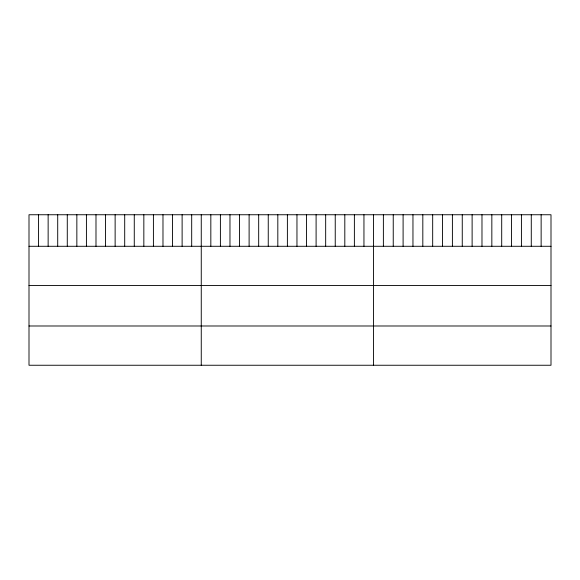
<?xml version="1.0" encoding="UTF-8"?>
<svg xmlns="http://www.w3.org/2000/svg" width="580" height="580" viewBox="0 0 580 580"><rect width="100%" height="100%" fill="white"/><g stroke="black" fill="none" stroke-linecap="round" stroke-linejoin="round"><path stroke-width="0.87" d="M551 246.282L551 365.248L29 365.248L29 214.752L551 214.752L551 246.282L29 246.282M29 285.541L551 285.541M29 325.989L551 325.989M541.14 214.752L541.14 246.282M531.28 214.752L531.28 246.282M521.42 214.752L521.42 246.282M511.56 214.752L511.56 246.282M501.7 214.752L501.7 246.282M491.84 214.752L491.84 246.282M481.98 214.752L481.98 246.282M472.12 214.752L472.12 246.282M462.26 214.752L462.26 246.282M452.4 214.752L452.4 246.282M442.54 214.752L442.54 246.282M432.68 214.752L432.68 246.282M422.82 214.752L422.82 246.282M412.96 214.752L412.96 246.282M403.1 214.752L403.1 246.282M393.24 214.752L393.24 246.282M383.38 214.752L383.38 246.282M373.52 214.752L373.52 365.248M363.95 214.752L363.95 246.282M354.38 214.752L354.38 246.282M344.81 214.752L344.81 246.282M335.24 214.752L335.24 246.282M325.67 214.752L325.67 246.282M316.1 214.752L316.1 246.282M306.53 214.752L306.53 246.282M296.96 214.752L296.96 246.282M287.39 214.752L287.39 246.282M277.82 214.752L277.82 246.282M268.25 214.752L268.25 246.282M258.68 214.752L258.68 246.282M249.11 214.752L249.11 246.282M239.54 214.752L239.54 246.282M229.97 214.752L229.97 246.282M220.4 214.752L220.4 246.282M210.83 214.752L210.83 246.282M201.26 214.752L201.26 365.248M191.69 214.752L191.69 246.282M182.12 214.752L182.12 246.282M172.55 214.752L172.55 246.282M162.98 214.752L162.98 246.282M153.41 214.752L153.41 246.282M143.84 214.752L143.84 246.282M134.27 214.752L134.27 246.282M124.7 214.752L124.7 246.282M115.13 214.752L115.13 246.282M105.56 214.752L105.56 246.282M95.99 214.752L95.99 246.282M86.42 214.752L86.42 246.282M76.85 214.752L76.85 246.282M67.28 214.752L67.28 246.282M57.71 214.752L57.71 246.282M48.14 214.752L48.14 246.282M38.57 214.752L38.57 246.282"/></g></svg>
